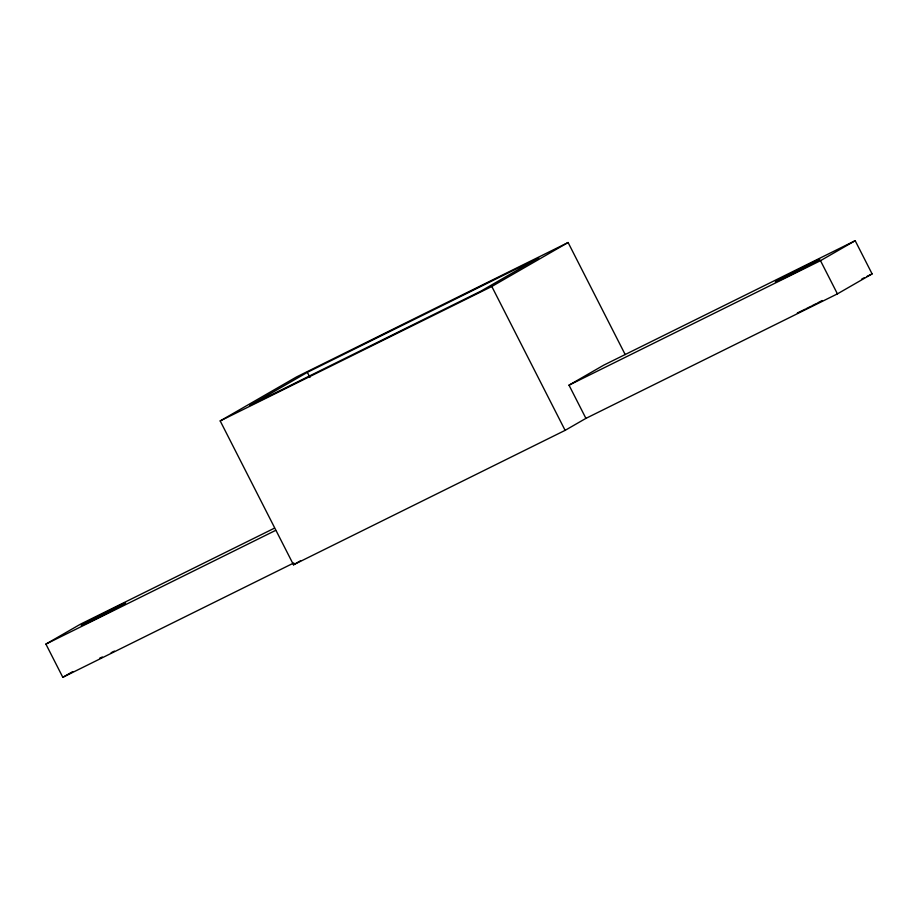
<?xml version="1.0" encoding="UTF-8"?>
<svg xmlns="http://www.w3.org/2000/svg" width="918" height="918" viewBox="0 0 918 918"><rect width="100%" height="100%" fill="white"/><g stroke="black" fill="none" stroke-linecap="round" stroke-linejoin="round"><path stroke-width="1.38" d="M585.925 418.367L569.011 385.17L603.688 365.18L855.186 240.7L872.1 273.897L837.423 293.875L585.925 418.367L565.121 430.358L293.508 564.799L220.194 420.926L296.491 376.965L568.104 242.524L625.192 354.566M307.358 372.341L249.558 405.641L480.94 291.109L538.74 257.809L307.358 372.341L309.951 377.424M220.194 420.926L491.807 286.473L568.104 242.524M293.783 562.975L62.814 677.3L45.9 644.103L80.577 624.125L274.333 528.217M62.814 677.3L72.729 671.597M569.011 385.17L820.497 260.678L855.186 240.7M293.508 564.799L300.852 560.577M45.9 644.103L275.584 530.409M861.83 278.98L864.4 277.706M866.971 276.444L872.1 273.897M820.497 260.678L837.423 293.875M491.807 286.473L565.121 430.358M114.417 651.103A24.855 0.608 -27 0 1 111.147 652.721M102.323 656.99A24.855 0.608 -27 0 1 99.626 658.206M822.207 300.53A24.855 0.608 -27 0 1 817.72 302.848M816.572 303.445A24.855 0.608 -27 0 1 811.937 305.797M810.789 306.371A24.855 0.608 -27 0 1 806.337 308.609M805.27 309.136A24.855 0.608 -27 0 1 797.329 312.992M89.344 621.922A24.855 0.608 -27 0 0 125.307 603.195A24.855 0.608 -27 0 0 95.793 617.47A24.855 0.608 -27 0 0 89.344 621.922M783.467 278.326A24.855 0.608 -27 0 0 819.43 259.61A24.855 0.608 -27 0 0 789.916 273.874A24.855 0.608 -27 0 0 783.467 278.326"/></g></svg>
